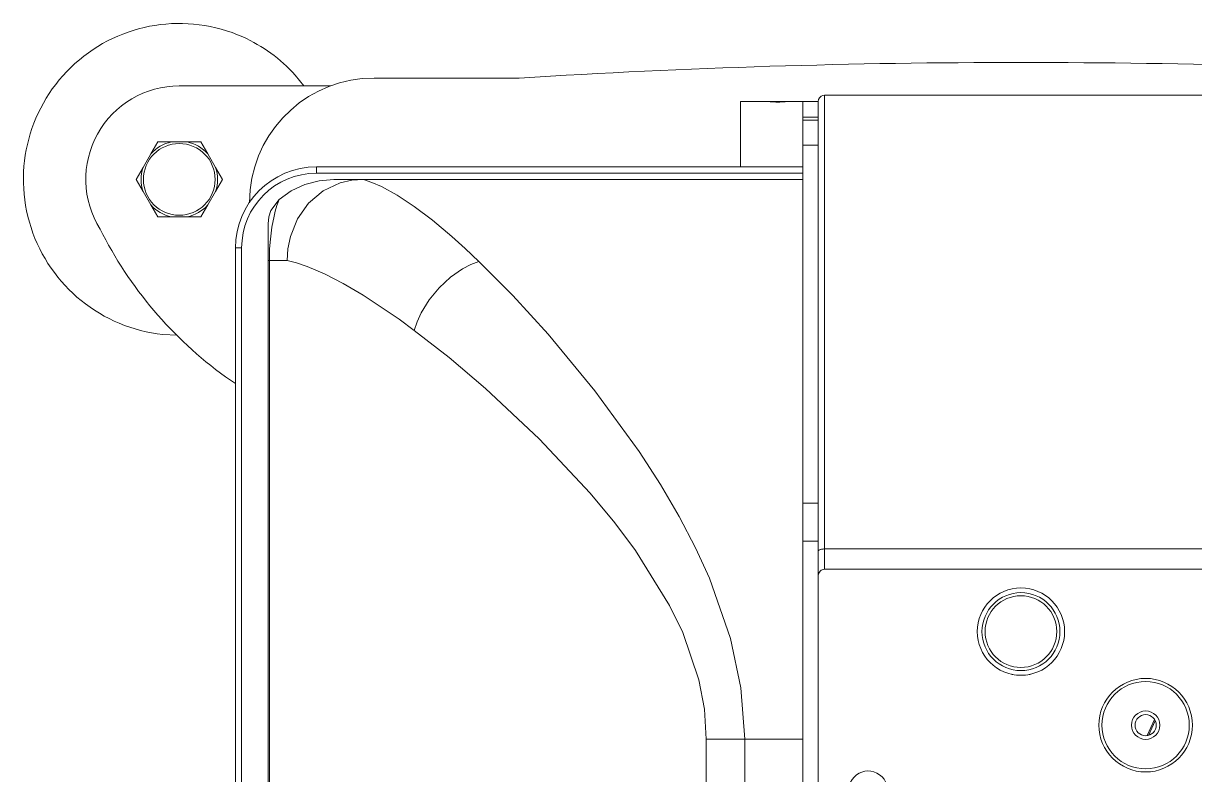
# Model space of a CAD drawing. Header units: millimetres. Extents: x -164867 to 807677, y -316775 to 513985.
# Drawn here: x 244687.3 to 245063, y 460685.1 to 460926 of the extents above; entities that cross this region are included whole.
import ezdxf

# ---------------------------------------------------------------- set-up
doc = ezdxf.new("R2010")
doc.units = ezdxf.units.MM
doc.layers.add('TECHNO', color=7, linetype='Continuous', lineweight=15)

# ---------------------------------------------------------------- blocks, each defined once
blk = doc.blocks.new('20_ Делитель округлитель S30')
at = {"transparency": 33554669}
for p, q in [((211, 507.81), (207.16, 505.59)), ((214.84, 505.59), (211, 507.81)), ((202.84, 503.1), (207.16, 505.59)), ((214.84, 505.59), (219.16, 503.1)), ((202.84, 503.1), (199, 500.88)), ((199, 500.88), (199, 496.45)), ((223, 500.88), (219.16, 503.1)), ((223, 496.45), (223, 500.88)), ((161.03, 494.59), (161.27, 499.18)), ((199, 491.46), (199, 496.45)), ((223, 496.45), (223, 491.46)), ((241, 445.33), (241, 493.95)), ((199, 491.46), (199, 487.02)), ((223, 487.02), (223, 491.46)), ((199, 487.02), (202.84, 484.81)), ((207.16, 482.31), (202.84, 484.81)), ((219.16, 484.81), (214.84, 482.31)), ((219.16, 484.81), (223, 487.02)), ((207.16, 482.31), (211, 480.1)), ((211, 480.1), (214.84, 482.31)), ((145.55, 475.95), (147.72, 479.17)), ((189, 475.95), (-307, 475.95)), ((189, 473.95), (-307, 473.95)), ((189, 473.95), (189, 475.95)), ((203.51, 471.45), (207.68, 471.23)), ((185, 465.45), (-303, 465.45)), ((185, 465.05), (-303, 465.05)), ((185, 465.45), (185, 465.05)), ((185, 465.45), (196.78, 465.45)), ((185, 462.27), (185, 465.05)), ((185, 465.05), (188.69, 464.96)), ((185.04, 459.35), (185, 462.27)), ((188.69, 464.96), (191.88, 464.73)), ((191.88, 464.73), (195.67, 464.25)), ((195.67, 464.25), (199.21, 463.55)), ((198.96, 465.22), (196.78, 465.45)), ((201.05, 464.53), (198.96, 465.22)), ((199.21, 463.55), (200.84, 463.16)), ((200.84, 463.16), (202.65, 462.61)), ((204.54, 461.91), (201.05, 464.53)), ((202.65, 462.61), (203.66, 462.25)), ((203.66, 462.25), (204.54, 461.91)), ((185.04, 459.35), (184.24, 456.34)), ((185.04, 459.35), (188.78, 459.08)), ((188.78, 459.08), (192.65, 458.3)), ((207.31, 458.02), (204.54, 461.91)), ((184.24, 456.34), (183.1, 452.94)), ((192.65, 458.3), (198.34, 456.04)), ((198.34, 456.04), (203.42, 452.46)), ((209.34, 453.72), (207.31, 458.02)), ((244.46, 456.8), (241, 454)), ((183.1, 452.94), (180.73, 447.42)), ((203.42, 452.46), (207.36, 447.76)), ((210.58, 449.11), (209.34, 453.72)), ((180.73, 447.42), (177.63, 441.42)), ((207.36, 447.76), (209.87, 442.36)), ((211, 444.37), (210.58, 449.11)), ((213, 293.95), (213, 449.95)), ((213, 449.95), (215, 449.95)), ((215, 293.95), (215, 449.95)), ((211, 434.9), (211, 444.37)), ((177.63, 441.42), (173.85, 434.99)), ((209.87, 442.36), (210.73, 438.61)), ((210.73, 438.61), (211, 434.9)), ((173.85, 434.99), (169.42, 428.18)), ((210.03, 432.17), (208.69, 429.08)), ((211, 434.9), (210.03, 432.17)), ((211, 293.95), (211, 434.9)), ((208.69, 429.08), (205.93, 424.06)), ((243.5, 431.45), (243.5, 384.95)), ((169.42, 428.18), (166.13, 423.45)), ((166.13, 423.45), (162.59, 418.59)), ((205.93, 424.06), (202.31, 418.6)), ((153.84, 407.36), (162.59, 418.59)), ((165.36, 417.62), (162.59, 418.59)), ((168.18, 416.33), (165.36, 417.62)), ((202.31, 418.6), (197.88, 412.75)), ((172.35, 413.8), (168.18, 416.33)), ((176.23, 410.63), (172.35, 413.8)), ((179.61, 406.98), (176.23, 410.63)), ((197.88, 412.75), (192.71, 406.55)), ((143.98, 395.72), (153.84, 407.36)), ((182.31, 403.07), (179.61, 406.98)), ((192.71, 406.55), (188.86, 402.25)), ((183.69, 400.43), (182.31, 403.07)), ((188.86, 402.25), (184.72, 397.83)), ((184.72, 397.83), (183.69, 400.43)), ((127.82, 378.46), (143.98, 395.72)), ((173.77, 386.92), (184.72, 397.83)), ((161.34, 375.58), (173.77, 386.92)), ((110.4, 362.14), (127.82, 378.46)), ((143.23, 360.64), (161.34, 375.58)), ((100.91, 354.28), (110.4, 362.14)), ((123.72, 346.47), (143.23, 360.64)), ((92.02, 347.63), (100.91, 354.28)), ((74.41, 336.67), (92.02, 347.63)), ((113.13, 339.63), (123.72, 346.47)), ((102.9, 333.63), (113.13, 339.63)), ((65.68, 332.46), (74.41, 336.67)), ((50.51, 327.26), (65.68, 332.46)), ((92.87, 328.37), (102.9, 333.63)), ((41.08, 325.49), (50.51, 327.26)), ((83.13, 323.91), (92.87, 328.37)), ((31.5, 324.89), (-4.7, 324.89)), ((31.5, 324.89), (41.08, 325.49)), ((31.5, 324.89), (31.5, 312.57)), ((63.84, 317.12), (83.13, 323.91)), ((47.94, 313.76), (63.84, 317.12)), ((31.5, 312.57), (-4.7, 312.57)), ((31.5, 312.57), (47.94, 313.76)), ((31.5, 312.57), (31.5, 293.95)), ((215, 313.95), (217.05, 313.95)), ((217.05, 313.95), (236, 313.95)), ((236, 305.4), (236, 313.95)), ((235.84, 303.66), (235.89, 304.36)), ((235.89, 304.36), (235.93, 304.79)), ((235.93, 304.79), (235.98, 305.24)), ((235.98, 305.24), (236, 305.4)), ((236, 305.4), (236, 298.5)), ((235.78, 301.95), (235.79, 302.58)), ((235.79, 301.33), (235.78, 301.95)), ((235.79, 302.58), (235.84, 303.66)), ((235.84, 300.25), (235.79, 301.33)), ((235.89, 299.55), (235.84, 300.25)), ((235.93, 299.11), (235.89, 299.55)), ((235.98, 298.66), (235.93, 299.11)), ((236, 298.5), (235.98, 298.66)), ((236, 293.95), (236, 298.5)), ((-2.43, 293.95), (95, 293.95)), ((107.16, 293.95), (95, 293.95)), ((95, 293.95), (95, 288.95)), ((107.16, 288.95), (107.16, 293.95)), ((107.16, 293.95), (221.97, 293.95)), ((229.94, 293.95), (221.97, 293.95)), ((221.97, 288.95), (221.97, 293.95)), ((231, 293.95), (229.94, 293.95)), ((229.94, 288.95), (229.94, 293.95)), ((231, 293.95), (236, 293.95)), ((231, 288.95), (231, 293.95)), ((236, 288.95), (236, 293.95)), ((84, 288.95), (-0.43, 288.95)), ((84, 288.95), (84.26, 288.95)), ((84.26, 288.95), (87.07, 288.95)), ((84.26, 288.95), (86.29, 288.95)), ((84.26, 288.95), (84.35, 288.92)), ((86, 286.95), (86, 160.95)), ((86, 286.95), (92.5, 286.95)), ((86.29, 288.95), (87.07, 288.95)), ((87.07, 288.95), (95, 288.95)), ((92.5, 286.95), (92.5, 160.95)), ((238, 286.95), (92.5, 286.95)), ((107.16, 288.95), (95, 288.95)), ((107.94, 288.95), (95, 288.95)), ((107.16, 288.95), (221.97, 288.95)), ((236, 288.95), (107.94, 288.95)), ((229.94, 288.95), (221.97, 288.95)), ((231, 288.95), (229.94, 288.95)), ((231, 288.95), (236, 288.95)), ((236, 288.95), (236.58, 288.87)), ((236.58, 288.87), (237.11, 288.62)), ((237.11, 288.62), (237.48, 288.29)), ((237.48, 288.29), (237.66, 288.07)), ((237.66, 288.07), (237.91, 287.53)), ((237.91, 287.53), (238, 286.95)), ((238, 286.95), (238, 160.95)), ((32.65, 183.46), (37.81, 181.09)), ((37.41, 180.88), (32.73, 183.04))]:
    blk.add_line(p, q, dxfattribs=at)
for centre, radius in [((66, 223.95), 14), ((66, 223.95), 14), ((66, 223.95), 12.5), ((66, 223.95), 11.5), ((36, 183.95), 15), ((36, 183.95), 14), ((36, 183.95), 4.56), ((36, 183.95), 3.4)]:
    blk.add_circle(centre, radius, dxfattribs=at)
for centre, radius, start, end in [((211, 493.95), 50, 336, 174), ((211, 493.95), 30, 0, 122.0701), ((254.05, 401.92), 131.43, 116.6641, 144), ((211, 493.95), 11.5, 0, 180), ((211, 493.95), 12.26, 71.7404, 108.2596), ((211, 493.95), 12.26, 131.7405, 168.2597), ((211, 493.95), 12.26, 11.7405, 48.2598), ((211, 493.95), 11.5, 180, 0), ((211, 493.95), 12.26, 191.7403, 228.2596), ((211, 493.95), 12.26, 311.7402, 348.2596), ((211, 493.95), 12.26, 251.7403, 288.2597), ((189, 449.95), 26, 360, 89.9999), ((189, 449.95), 24, 360, 89.9999), ((211, 493.95), 50, 311.9998, 335.9999), ((203.5, 431.45), 40, 360, 84), ((-2346.1, 223.95), 2594.6, 356.4424, 3.5576), ((84, 286.95), 2, 359.9999, 90.0001), ((15.07, 272.95), 6.25, 260, 120), ((66, 223.95), 14, 168, 192)]:
    blk.add_arc(centre, radius, start, end, dxfattribs=at)
for points in [[(91.86, 288.95), (91.83, 288.95), (91.8, 288.95)], [(92.5, 286.95), (92.48, 287.44), (92.41, 287.9), (92.31, 288.3), (92.18, 288.62), (92.03, 288.84), (91.86, 288.95)]]:
    blk.add_spline(points, degree=3, dxfattribs=at)
blk = doc.blocks.new('TECHNOLOGIJA Garmatnaya')
at = {"layer": 'TECHNO', "transparency": 33554687, "rotation": 90}
blk.add_blockref('20_ Делитель округлитель S30', (-1806.94, 2702.22), dxfattribs=at)

msp = doc.modelspace()

# ---------------------------------------------------------------- block references
at = {"layer": 'TECHNO', "transparency": 33554687}
msp.add_blockref('TECHNOLOGIJA Garmatnaya', (247038.21, 457962.73), dxfattribs=at)

doc.saveas('drawing.dxf')
